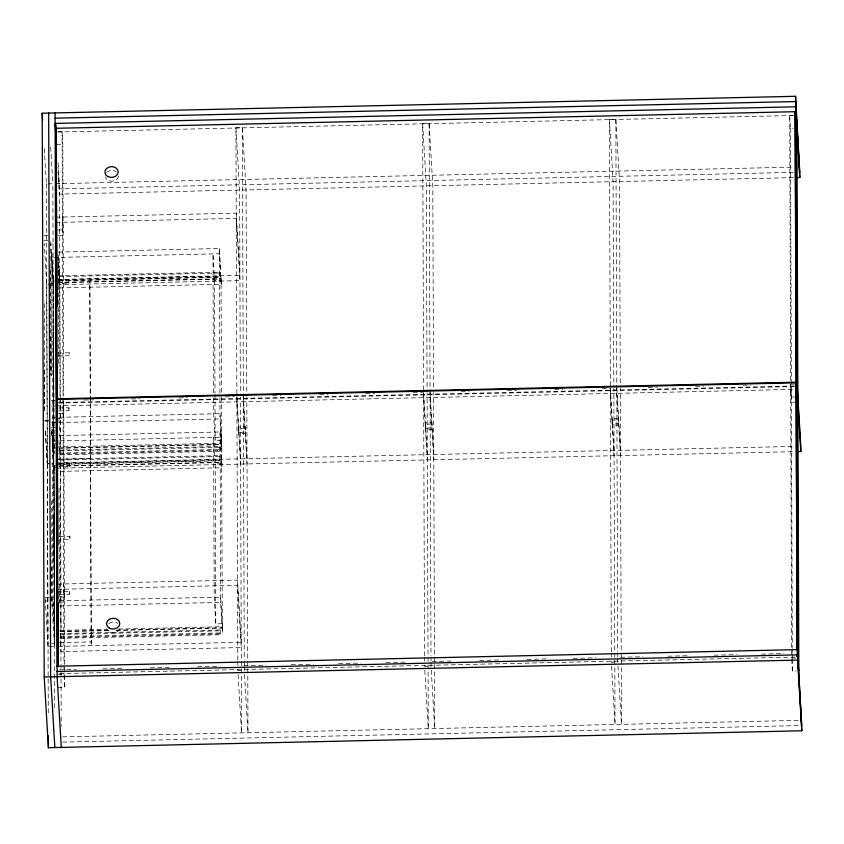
<?xml version="1.0" encoding="UTF-8"?>
<svg xmlns="http://www.w3.org/2000/svg" width="844" height="844" viewBox="0 0 844 844"><rect width="100%" height="100%" fill="white"/><g stroke="black" fill="none" stroke-linecap="round" stroke-linejoin="round"><path stroke-width="0.63" stroke-dasharray="4.22 3.17" d="M54.185 541.025L54.195 542.998L53.91 534.357L54.174 541.732L53.932 535.613L53.953 538.177M53.372 346.768L53.372 349.163M54.027 530.222L54.143 535.233L54.037 533.039M57.656 355.999L69.261 355.735L69.271 354.406M69.176 466.521L69.176 465.318M59.534 536.489L69.862 536.341L69.915 539.189L59.597 539.421M59.302 594.408L69.619 594.176L69.63 592.847L69.556 591.243L59.238 591.475M58.141 280.482L68.459 280.25L68.512 283.183L58.194 283.415M68.522 283.173L68.459 280.25M57.592 353.056L69.197 352.803L69.282 355.609M68.902 407.789L68.891 409.108M58.647 410.944L68.965 410.712L68.976 409.393M58.795 463.947L69.102 463.715L69.166 466.648L58.848 466.88M69.925 539.179L69.862 536.341M69.546 591.254L69.63 594.049M53.183 340.396L53.351 339.541L53.394 340.343M53.837 523.86L53.995 522.995M53.362 340.628L53.372 343.497M54.016 524.082L54.185 530.644M58.215 131.822L62.087 131.738L62.846 144.588L63.743 396.226M237.818 660.092L235.93 127.834L242.376 127.687L246.068 189.921L246.796 395.456M424.553 655.904L422.665 123.646L429.111 123.498L432.803 185.722L433.542 391.257M611.288 651.716L609.4 119.458L615.846 119.31L619.549 181.534L620.277 387.069M790.628 380.222L789.689 115.406L793.56 115.322M57.666 132.002L792.748 115.512M56.4 144.735L62.846 144.588M789.689 115.406L790.459 128.256L793.033 128.204M44.299 148.555L46.399 183.897L52.845 183.76L54.723 710.796M55.43 183.697L793.212 167.144M793.233 172.387L59.312 188.856L57.993 166.606M793.244 177.641L59.333 194.109L58.014 171.849M55.936 217.193L236.225 213.152L239.928 275.376L59.639 279.427L58.014 252.145M55.957 222.447L236.246 218.396L239.939 280.63L58.468 284.702M57.993 230.022L63.152 229.906L62.382 217.056M58.004 235.265L63.163 235.149L62.403 222.299M43.835 235.698L47.697 235.613M44.088 240.582L47.96 240.487M53.362 244.064L50.788 244.116L51.252 375.633M59.449 453.101L221.835 449.462L221.824 444.218L220.01 413.687L52.381 417.453L54.216 453.228L52.402 422.696L51.79 252.282L57.033 252.166M58.341 252.134L219.419 248.526L221.255 284.301L57.55 287.973M57.877 275.809L219.197 272.19L219.25 273.045L57.93 276.674M57.898 279.712L219.208 276.093L219.261 276.948L57.941 280.567M56.928 280.978L52.982 281.073L54.269 642.738L58.215 642.653M58.247 280.957L221.001 277.338L221.508 395.92M57.392 282.402L221.086 278.731M57.54 282.719L221.233 279.047M53.077 283.278L46.631 283.426L47.275 463.356L53.721 463.208M213.479 392.861L212.994 253.917L214.566 280.482L221.012 280.335M51.463 400.773L55.409 400.678M84.105 400.035L93.325 399.834M131.516 398.969L139.724 398.79M178.928 397.914L187.146 397.724M225.348 396.87L234.242 396.669M272.781 395.804L280.683 395.625M319.654 394.749L328.105 394.559M365.716 393.715L374.926 393.515M413.085 392.66L422.306 392.449M461.162 391.574L469.064 391.405M507.265 390.54L516.496 390.339M554.698 389.474L562.98 389.295M602.12 388.419L610.36 388.229L614.052 450.453M648.234 387.375L657.455 387.174M695.656 386.32L703.727 386.13M743.079 385.254L751.139 385.075M790.501 384.189L794.457 384.094M58.626 402.504L795.016 385.982M58.626 403.105L795.027 386.584M51.473 406.017L55.43 405.932M56.748 405.901L794.478 389.348M58.595 408.011L68.902 407.779L68.955 410.627M58.637 413.476L63.796 413.36L63.036 400.51M796.567 396.923L791.408 397.039L790.649 384.189M57.371 418.761L63.817 418.613L63.057 405.764M796.588 402.166L791.429 402.282L790.659 389.432M44.732 420.512L48.593 420.428M44.732 421.114L48.593 421.029M51.421 422.327L55.293 422.243M52.402 422.696L57.635 422.58M58.943 422.549L220.02 418.94L221.835 449.462M51.442 427.581L55.303 427.486M245.214 428.224L238.768 428.372L238.789 433.616L245.235 433.468L245.14 426.937L238.694 427.085L238.704 432.328L245.15 432.181M431.949 424.036L425.503 424.173L425.524 429.427L431.97 429.279L431.875 422.749L425.429 422.897L425.45 428.14L431.896 427.992M54.86 636.682L53.045 606.161L52.444 435.747L57.687 435.631M58.996 435.599L220.073 431.98L221.888 462.512L221.898 467.755L59.513 471.395M52.465 440.99L220.094 437.234L221.898 467.755M53.953 444.007L57.825 443.923M213.5 398.104L213.564 413.834L215.136 440.399L221.582 440.251M56.59 446.951L221.592 443.248L221.677 444.64L59.291 448.291M54.195 447.974L58.12 447.89M59.428 447.858L221.824 444.218M53.383 281.094L53.963 447.014L54.048 448.407L57.983 448.312M58.5 450.126L219.82 446.508L219.873 447.362L58.552 450.981M58.51 454.019L219.83 450.401L219.883 451.255L58.563 454.884M56.253 459.22L90.456 458.45L90.677 462.206M58.531 459.273L219.851 455.654L219.904 456.509L58.584 460.128M56.474 462.966L794.204 446.413M58.542 463.166L219.862 459.547L219.915 460.402L58.595 464.021M45.344 431.495L47.275 463.957L53.721 463.81L51.716 429.459M56.263 464.474L221.655 460.792L221.74 462.185L59.354 465.825M58.046 465.856L54.111 465.951L54.702 631.861L54.027 464.559M59.491 466.152L221.888 462.512M54.037 467.555L57.909 467.471M222.236 623.705L215.79 623.853L214.207 597.288L213.637 437.371L215.22 463.936L221.666 463.789M56.495 468.22L794.225 451.667M57.244 584.111L237.533 580.071L241.226 642.295L59.755 646.367M57.255 589.365L237.554 585.314L241.247 647.548L60.958 651.589L60.103 637.294M45.112 597.362L48.984 597.278M59.291 596.94L64.45 596.824L63.69 583.974M45.365 601.044L47.95 600.991M59.576 600.759L220.653 597.151L222.468 627.672L222.489 632.916L60.103 636.566M59.312 602.183L64.471 602.067L63.711 589.217M54.649 605.728L52.075 605.792L51.695 499.258M59.597 606.013L220.674 602.394L222.489 632.916M59.861 630.352L106.998 629.297M118.793 629.033L222.246 626.712L222.331 628.105L116.25 630.479M60.082 631.312L109.847 630.194M116.398 630.057L222.468 627.672M59.945 631.745L109.709 630.626M60.462 633.549L220.474 629.962L220.516 630.816L60.515 634.414M60.473 637.452L220.484 633.865L220.537 634.72L60.525 638.307M59.534 642.622L91.11 641.915L91.331 645.66L89.823 280.24L91.11 641.915M51.779 643.803L54.364 643.74M49.332 646.599L58.436 646.399M59.365 669.862L76.487 669.471M102.841 668.881L123.92 668.406M150.264 667.815L171.343 667.34M197.686 666.749L220.084 666.254M243.789 665.716L266.187 665.22M291.222 664.65L313.609 664.154M338.644 663.595L361.042 663.089M386.067 662.529L405.827 662.086M432.17 661.496L453.249 661.021M479.603 660.43L500.671 659.955M527.025 659.364L548.104 658.89M573.129 658.331L595.526 657.824M620.551 657.265L642.949 656.759M667.984 656.199L689.052 655.725M714.087 655.166L736.485 654.659M761.51 654.1L783.907 653.604M59.586 673.607L795.987 657.086M57.561 674.683L64.007 674.535L64.777 687.385L58.331 687.533M795.491 658.12L791.619 658.204L790.638 381.541M791.693 659.491L792.379 671.064L796.251 670.98M62.572 736.875L799.131 720.354M62.593 742.129L799.141 725.597M53.52 368.174L53.32 367.034L53.626 373.111M53.552 377.205L53.351 376.065L53.657 382.132M54.164 551.638L53.974 550.499L54.269 556.565M54.195 560.659L54.005 559.519L54.301 565.596M53.277 365.8L53.457 366.94M53.309 374.831L53.489 375.97M53.932 549.265L54.111 550.394M53.963 558.285L54.143 559.424M69.197 352.803L69.261 354.026M69.102 463.715L69.166 464.938M609.4 119.458L613.092 181.682L613.831 387.217M616.806 388.082L620.498 450.316M616.816 393.336L620.519 455.56M610.37 393.473L614.073 455.707M618.008 666L621.469 724.342L620.277 388.377M611.562 666.148L615.023 724.479L613.831 388.525M422.665 123.646L426.357 185.87L427.085 391.405M430.06 392.281L433.763 454.505M430.081 397.524L433.784 459.748M423.614 392.418L427.317 454.652M423.635 397.672L427.328 459.896M431.273 670.189L434.734 728.53L433.542 392.576M424.817 670.336L428.288 728.678L427.096 392.713M235.93 127.834L239.622 190.058L240.35 395.593M243.325 396.469L247.028 458.693M243.346 401.712L247.039 463.947M236.879 396.606L240.572 458.841M236.9 401.86L240.593 464.084M221.255 284.301L219.44 253.77L51.811 257.536L53.626 288.057L51.79 252.282M244.528 674.377L247.999 732.719L246.807 396.764M238.082 674.525L241.553 732.866L240.361 396.902M90.477 463.704L90.698 467.449M58.046 162.67L59.291 183.612L60.051 397.007M58.014 257.103L59.65 284.671M50.672 147.099L52.845 183.76M50.608 241.732L53.204 284.818L46.758 284.966L44.289 243.473M58.901 418.571L60.409 443.87L60.251 400.615M53.14 332.568L53.562 340.512M53.151 335.543L53.183 336.091M53.562 342.485L53.594 343.033M53.404 344.109L53.531 346.082M53.193 341.451L53.372 344.595M53.415 345.207L53.531 347.179M53.478 348.171L53.51 353.108L53.193 343.814M58.911 440.842L60.494 467.407L61.053 627.324L60.156 612.143M53.214 348.488L53.256 349.163M53.256 360.072L53.605 366.866M53.288 369.102L53.636 375.897M53.721 384.516L53.752 385.064M53.341 380.095L53.763 388.05M52.444 435.747L54.28 471.511L51.684 426.726M51.663 431.4L53.858 468.272M59.629 603.291L59.08 488.032M53.794 516.022L54.238 523.523M53.826 517.572L54.206 523.976M54.216 525.949L54.248 526.498M53.847 527.268L54.027 532.627M54.132 531.636L54.174 536.541L53.995 532.49M60.156 633.211L60.937 646.346M53.868 531.952L53.91 532.617M53.91 543.536L54.248 550.32M53.942 552.567L54.28 559.35M54.364 567.98L54.396 568.529M53.995 563.549L54.406 571.504M45.344 430.904L47.275 463.356M53.035 600.907L54.86 635.374M51.568 597.214L54.491 646.483M45.196 598.66L48.045 646.631M53.256 361.622L53.51 367.488M53.288 370.653L53.541 376.519M53.91 545.076L54.164 550.953M53.942 554.107L54.195 559.973M54.153 538.155L54.227 540.951M53.383 349.574L53.499 351.779L53.478 348.255M790.459 128.256L792.294 647.348M792.305 648.667L792.316 652.612M792.326 653.931L792.337 657.887M792.337 659.206L792.379 671.064M615.846 119.31L617.734 651.568M617.745 652.887L617.755 656.843M617.766 658.162L617.776 662.107L611.33 662.255L611.309 658.299M611.299 653.034L611.309 656.98M429.111 123.498L430.999 655.756M431.01 657.075L431.02 661.031M431.02 662.35L431.041 666.296L424.595 666.443L424.574 662.487M424.553 657.223L424.574 661.179M242.376 127.687L244.264 659.955M244.264 661.263L244.285 665.22M244.285 666.538L244.296 670.495L237.85 670.632L237.839 666.686M237.818 661.411L237.829 665.367M221.434 397.165L221.677 444.64M221.655 460.792L222.331 628.105M219.419 248.526L219.946 396.648M219.946 397.957L220.02 418.94M220.073 431.98L220.674 602.394M219.197 272.19L219.261 276.948M219.82 446.508L219.883 451.255M219.851 455.654L219.915 460.402M220.474 629.962L220.537 634.72M214.566 280.482L214.967 393.209M214.977 394.517L215.136 440.399M215.22 463.936L215.79 623.853M63.754 401.491L64.777 687.385M62.087 131.738L63.026 396.543M63.026 397.862L63.975 663.996M63.975 665.315L64.007 674.535M60.251 399.296L59.84 283.953L58.257 257.388L58.637 364.872M60.061 398.326L61.169 710.659M61.19 717.105L61.222 726.41M53.457 282.487L54.048 448.407M50.64 269.331L51.02 375.717M51.695 566.757L51.811 600.907M50.64 336.819L50.777 374.958M46.399 183.897L48.287 714.879M47.275 463.957L47.918 643.888M44.31 303.618L44.69 410.005M44.31 369.841L44.458 410.606M119.69 628.938A6.646 5.402 -3.4 0 1 112.98 632.81A6.646 5.402 -3.4 0 1 106.861 628.569M108.813 623.579A6.646 5.402 -3.4 0 1 117.907 623.378M118.392 175.963A6.646 5.402 -3.4 0 1 113.033 181.059A6.646 5.402 -3.4 0 1 105.764 178.211M105.458 177.588A6.646 5.402 -3.4 0 1 105.247 176.934M106.639 172.45A6.646 5.402 -3.4 0 1 116.303 171.743M53.225 351.632L53.541 359.533L53.256 350.893L53.225 351.632M618.61 418.561L612.164 418.698L612.185 423.952L618.631 423.804L618.61 418.561M618.684 419.837L612.238 419.985L612.259 425.239L618.705 425.091L618.684 419.837"/><path stroke-width="1.27" d="M57.054 666.222L797.559 649.606L801.8 730.788L48.403 747.7L44.204 677.004L42.2 113.212L795.597 96.3L799.838 177.493L795.881 177.578M55.113 118.171L795.618 101.554L799.817 172.239M799.838 177.493L795.639 106.798L55.134 123.414L56.147 140.431M57.814 544.95L56.126 128.288L795.154 111.703L796.335 385.951M57.086 398.79L796.114 382.205L797.306 657.054L797.158 654.554M798.171 451.572L800.808 451.519L800.787 446.265L797.095 384.041M57.075 671.465L797.58 654.849L801.779 725.545M44.204 677.004L797.601 660.103L801.8 730.788M797.116 389.284L800.808 451.519M56.126 128.288L56.97 306.678M55.799 124.701L56.105 129.944M55.504 124.712L56.126 135.188M42.2 113.212L42.59 119.753M57.244 584.111L57.782 593.184M57.255 589.365L57.803 598.438M61.295 747.404L57.097 676.719L55.092 112.917M54.849 747.552L50.651 676.856L48.646 113.064M796.905 128.119L798.825 670.917M796.135 115.259L798.065 658.067M795.597 96.3L795.639 106.798M797.559 649.606L797.601 660.103M795.154 111.703L796.114 382.205M797.074 650.682L796.114 382.807L57.086 399.391L58.036 665.948M57.181 365.768L57.308 402.535M58.014 602.732L58.247 665.758M55.63 131.875L57.529 666.771M48.361 735.841L48.403 747.7M109.498 628.242A6.646 5.402 -3.4 0 0 119.774 623.853A6.646 5.402 -3.4 0 0 110.184 618.895A6.646 5.402 -3.4 0 0 109.498 628.242M107.895 176.607A6.646 5.402 -3.4 0 0 118.171 172.218A6.646 5.402 -3.4 0 0 108.581 167.26A6.646 5.402 -3.4 0 0 107.895 176.607"/></g></svg>
